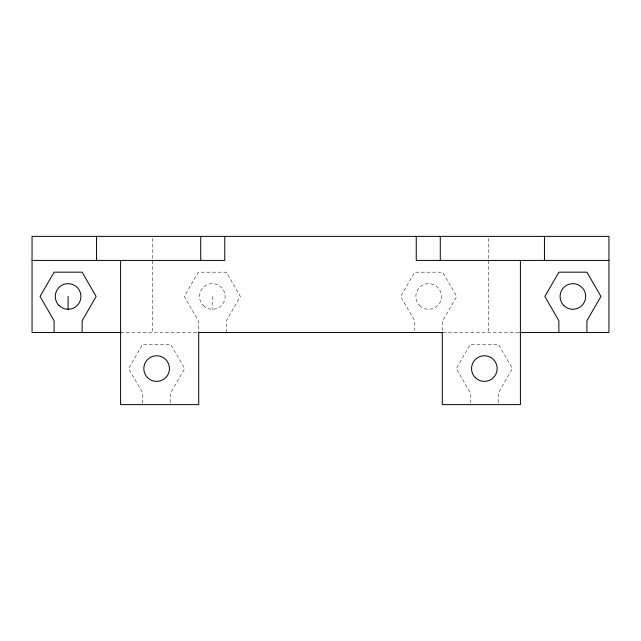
<?xml version="1.0" encoding="UTF-8"?>
<svg xmlns="http://www.w3.org/2000/svg" width="641" height="641" viewBox="0 0 641 641"><rect width="100%" height="100%" fill="white"/><g stroke="black" fill="none" stroke-linecap="round" stroke-linejoin="round"><path stroke-width="0.48" stroke-dasharray="3.21 2.4" d="M120.588 332.519L197.316 332.519M442.691 332.519L519.41 332.519M498.377 402.668L498.377 392.861L512.399 368.575L498.377 344.289L470.334 344.289L456.312 368.575L470.334 392.861L470.334 402.668M488.362 238.372L488.362 332.519M442.691 330.556L442.691 320.748L456.713 296.463L442.691 272.177L414.647 272.177L400.625 296.463L414.647 320.748L414.647 330.556M226.353 332.519L226.353 320.748L240.375 296.463L226.353 272.177L198.309 272.177L184.287 296.463L198.309 320.748L198.309 332.519M212.331 296.463L212.331 309.283M170.666 402.668L170.666 392.861L184.688 368.575L170.666 344.289L142.623 344.289L128.601 368.575L142.623 392.861L142.623 404.631M152.638 238.372L152.638 332.519M203.269 305.525A12.82 12.82 0 0 0 224.711 299.78A12.82 12.82 0 0 0 209.014 284.083A12.82 12.82 0 0 0 203.269 305.525M419.607 305.525A12.82 12.82 0 0 0 441.048 299.78A12.82 12.82 0 0 0 425.352 284.083A12.82 12.82 0 0 0 419.607 305.525"/><path stroke-width="0.96" d="M32.05 260.406L224.751 260.406L224.751 236.369M608.95 260.406L416.249 260.406L416.249 236.369M121.189 332.519L32.05 332.519L32.05 236.369L608.95 236.369L608.95 332.519L519.811 332.519M198.309 332.519L442.691 332.519M586.916 332.519L586.916 320.748L600.938 296.463L586.916 272.177L558.872 272.177L544.85 296.463L558.872 320.748L558.872 332.519M544.449 236.369L544.449 260.406M520.412 260.406L520.412 404.631L442.29 404.631L442.29 332.519M440.287 236.369L440.287 260.406M200.713 236.369L200.713 260.406M198.71 332.519L198.71 404.631L120.588 404.631L120.588 260.406M96.551 236.369L96.551 260.406M82.128 332.519L82.128 320.748L96.15 296.463L82.128 272.177L54.084 272.177L40.062 296.463L54.084 320.748L54.084 332.519M68.106 296.463L68.106 309.283M59.044 305.525A12.82 12.82 0 0 0 80.486 299.78A12.82 12.82 0 0 0 64.789 284.083A12.82 12.82 0 0 0 59.044 305.525M147.582 377.637A12.82 12.82 0 0 0 169.024 371.892A12.82 12.82 0 0 0 153.327 356.196A12.82 12.82 0 0 0 147.582 377.637M563.832 305.525A12.82 12.82 0 0 0 585.273 299.78A12.82 12.82 0 0 0 569.577 284.083A12.82 12.82 0 0 0 563.832 305.525M475.293 377.637A12.82 12.82 0 0 0 496.735 371.892A12.82 12.82 0 0 0 481.038 356.196A12.82 12.82 0 0 0 475.293 377.637"/></g></svg>
